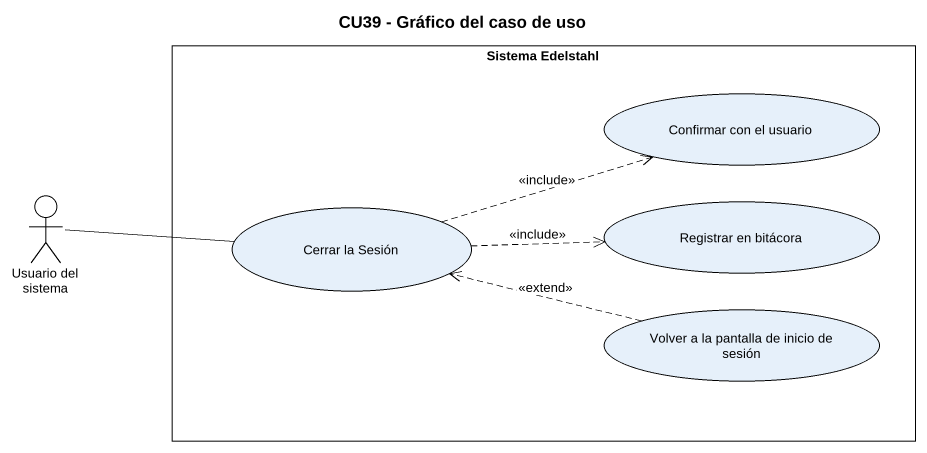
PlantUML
@startuml
title CU39 - Gráfico del caso de uso
rectangle "Sistema Edelstahl" as Sistema_Edelstahl {
  usecase "Confirmar con el usuario" as Confirmar_con_el_usuario
  usecase "Cerrar la Sesión" as Cerrar_la_Sesión
  usecase "Registrar en bitácora" as Registrar_en_bitácora
  usecase "Volver a la pantalla de inicio de sesión" as Volver_a_la_pantalla_de
}
actor "Usuario del sistema" as Usuario_del_sistema
Usuario_del_sistema -right- Cerrar_la_Sesión
Cerrar_la_Sesión .right.> Confirmar_con_el_usuario : <<include>>
Cerrar_la_Sesión .right.> Registrar_en_bitácora : <<include>>
Volver_a_la_pantalla_de .left.> Cerrar_la_Sesión : <<extend>>
@enduml
